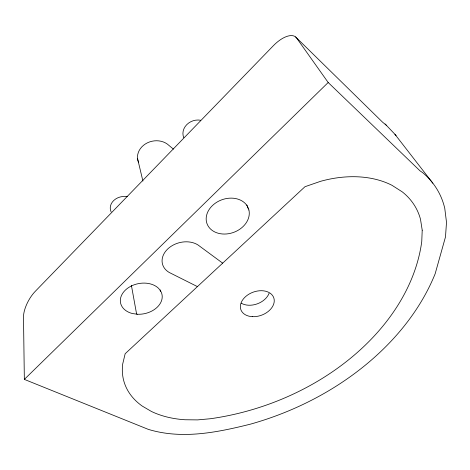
<?xml version="1.0" encoding="UTF-8"?>
<svg xmlns="http://www.w3.org/2000/svg" width="470" height="470" viewBox="0 0 470 470"><rect width="100%" height="100%" fill="white"/><g stroke="black" fill="none" stroke-linecap="round" stroke-linejoin="round"><path stroke-width="0.7" d="M24.346 379.39L328.183 82.508L296.623 38.035A24.334 11.445 -49.5 0 0 273.352 45.725L35.256 291.353A20.598 8.401 -61.4 0 0 23.5 317.15L24.346 379.39L148.309 429.374C182.054 439.65 217.258 432.435 250.545 424.122A247.055 184.628 -17.7 0 0 435.155 273.775L445.501 236.892L446.5 222.304L444.773 208.404A126.23 89.964 -26.6 0 0 422.665 172.643L420.045 170.863L328.183 82.508M197.424 286.606L169.182 272.441A21.544 16.321 -15 0 1 167.696 249.006A21.544 16.321 -15 0 1 197.976 244.946L222.674 263.153M386.287 125.208L382.627 122.229L295.589 36.924M173.407 149.131L167.349 144.096A17.989 15.34 -12 0 0 145.418 143.938A17.989 15.34 -12 0 0 138.515 162.35M394.923 134.291L432.846 183.2M385.112 123.98L396.122 135.542M246.815 204.979L248.201 208.357M137.528 158.455L142.904 181.05M160.376 289.873L160.693 291.3M131.383 285.284L136.617 314.124M111.132 211.894A13.513 10.898 -8.3 0 1 113.793 200.443A13.513 10.898 -8.3 0 1 127.458 196.66M269.087 293.304A17.19 12.238 -20.2 0 1 241.251 303.191M183.776 137.698A13.994 12.144 -19.8 0 1 186.666 124.744A13.994 12.144 -19.8 0 1 200.708 120.261M422.213 230.2L421.76 241.457A218.374 162.332 -17.8 0 1 210.296 418.747L197.553 419.898L185.045 419.757A92.802 61.599 -16.6 0 1 151.363 411.426L142.246 406.08A92.802 61.599 -16.6 0 1 122.699 364.009L125.161 353.728L304.977 186.708L320.552 181.32A99.593 70.805 -26.5 0 1 392.009 185.315L402.25 191.86A99.593 70.805 -26.5 0 1 420.509 219.337L422.213 230.2M137.622 314.265L132.481 313.555A21.144 15.328 -11.4 0 1 125.396 290.078A21.144 15.328 -11.4 0 1 158.778 288.551L161.163 291.97A21.144 15.328 -11.4 0 1 137.622 314.265M248.9 209.99L247.126 205.825A22.067 17.331 -20.2 0 0 211.012 207.059A22.067 17.331 -20.2 0 0 222.457 233.978A22.067 17.331 -20.2 0 0 248.9 209.99M252.237 316.657A17.49 12.255 -20.2 0 0 273.846 298.027A17.49 12.255 -20.2 0 0 245.828 296.406A17.49 12.255 -20.2 0 0 252.237 316.657"/></g></svg>
